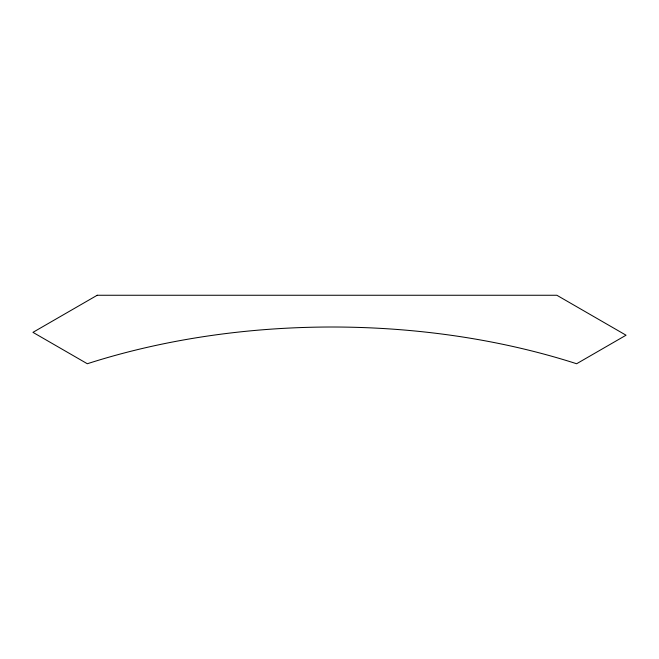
<?xml version="1.0" encoding="UTF-8"?>
<svg xmlns="http://www.w3.org/2000/svg" width="659" height="659" viewBox="0 0 659 659"><rect width="100%" height="100%" fill="white"/><g stroke="black" fill="none" stroke-linecap="round" stroke-linejoin="round"><path stroke-width="0.99" d="M97.203 295.257L32.95 332.35L87.317 363.743A502.199 289.944 0 0 1 576.625 363.743L626.05 335.209L556.855 295.257L97.203 295.257"/></g></svg>
